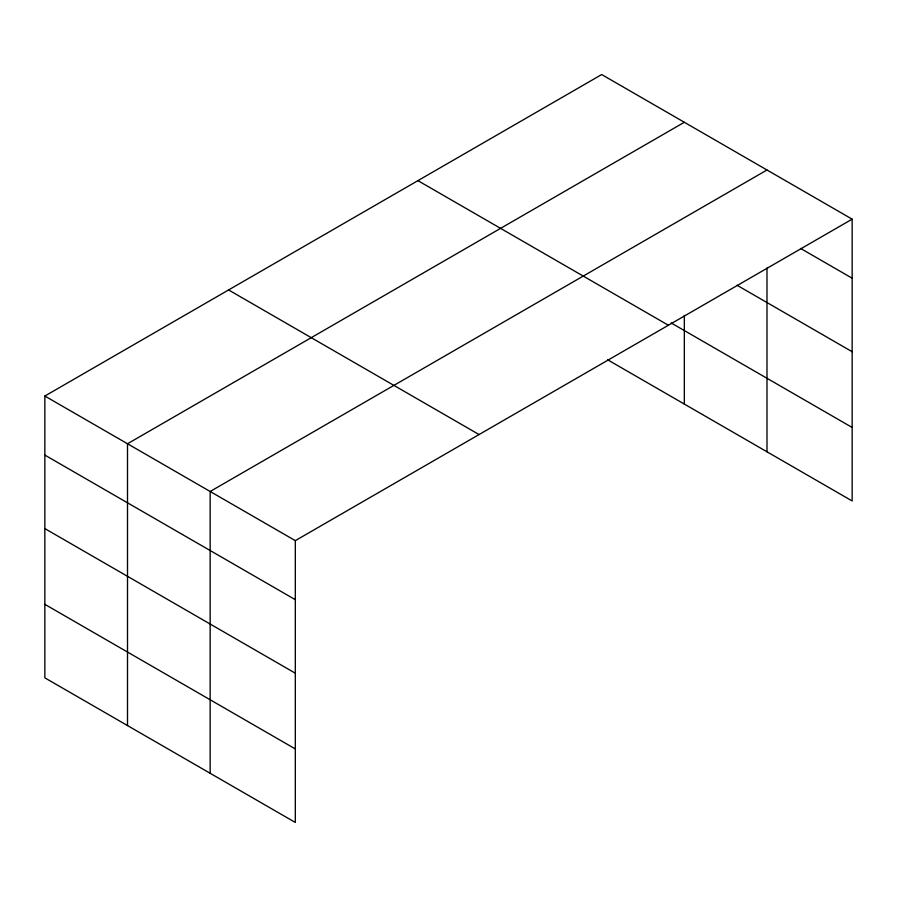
<?xml version="1.0" encoding="UTF-8"?>
<svg xmlns="http://www.w3.org/2000/svg" width="897" height="897" viewBox="0 0 897 897"><rect width="100%" height="100%" fill="white"/><g stroke="black" fill="none" stroke-linecap="round" stroke-linejoin="round"><path stroke-width="1.35" d="M852.15 219.16L601.685 74.552L44.85 396.037L44.85 677.84L295.315 822.448L295.315 540.644L852.15 219.16L852.15 500.963L607.673 359.809M766.991 267.878L766.991 451.796M684.333 122.272L127.509 443.757L127.509 725.561M766.991 169.993L210.156 491.478L210.156 773.281M800.573 248.424L852.15 278.205M737.042 285.257L852.15 351.714M671.158 322.954L852.15 427.454M417.924 180.645L668.4 325.252M228.6 289.955L479.076 434.563M44.85 396.037L295.315 540.644M44.85 455.082L295.315 599.689M44.85 528.591L295.315 673.198M44.85 604.331L295.315 748.939M684.333 315.419L684.333 404.076"/></g></svg>
